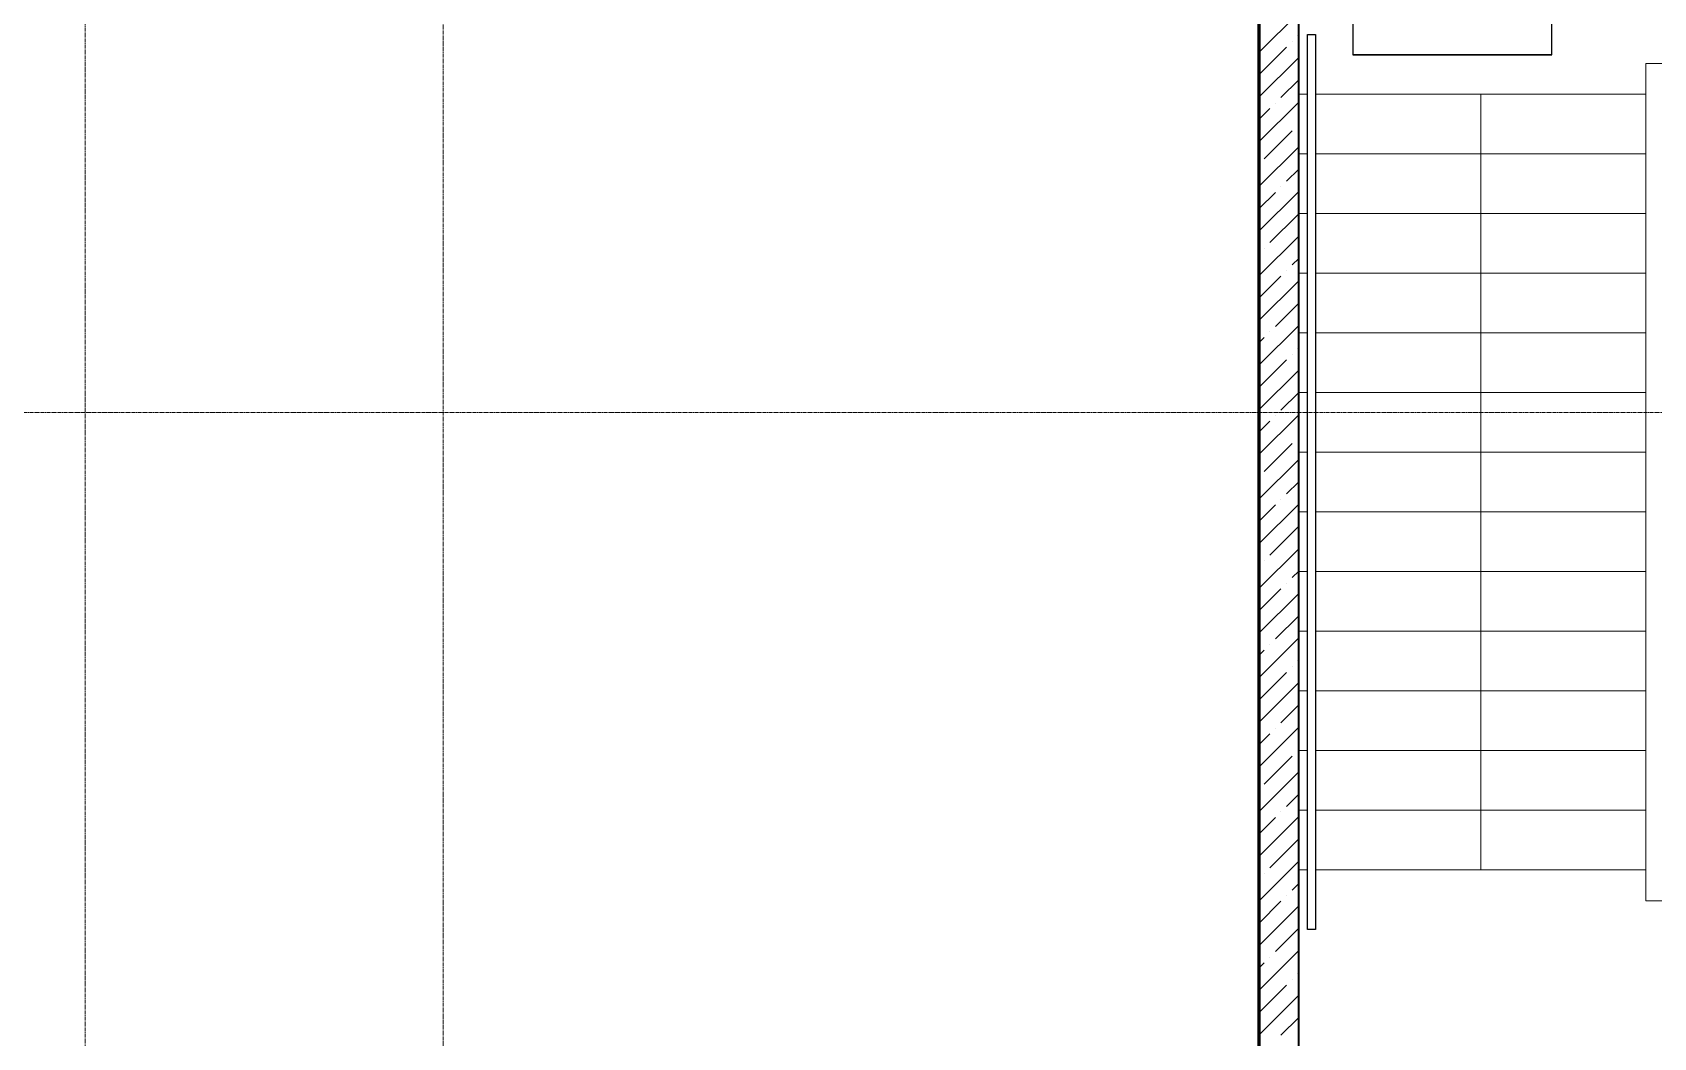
# Model space of a CAD drawing. Header units: millimetres. Extents: x 470010 to 1231400, y -134005 to 421770.
# Drawn here: x 690908 to 699058, y -454 to 4600 of the extents above; entities that cross this region are included whole.
import ezdxf
from ezdxf.enums import TextEntityAlignment as Align

# ---------------------------------------------------------------- set-up
doc = ezdxf.new("R2010")
doc.units = ezdxf.units.MM
doc.linetypes.add('CENTER2', pattern=[28.575, 19.05, -3.175, 3.175, -3.175])
doc.layers.get('Defpoints').update_dxf_attribs({"color": 140})
for name, color, linetype, lineweight in [('0) шп потолок', 3, 'Continuous', 60), ('АР_Стены ЖБ', 7, 'Continuous', 35), ('АР_Ф_ЛК', 7, 'Continuous', 5), ('АР_Штриховка', 8, 'Continuous', 0)]:
    doc.layers.add(name, color=color, linetype=linetype, lineweight=lineweight)
doc.layers.add('АР_Делит', color=120, linetype='Continuous', lineweight=0, plot=False)
doc.layers.add('РД_Оси_100', color=7, linetype='Continuous', lineweight=0, true_color=0x525252)
doc.styles.add('style1', font='ARIALN.TTF')

# ---------------------------------------------------------------- blocks, each defined once
blk = doc.blocks.new('СОШ_2200_АР_ОСИ_М100_28.05.24')
at = {"layer": 'РД_Оси_100', "color": 251, "linetype": 'CENTER2', "true_color": 0x636466}
for p, q in [((20100, -6155), (20100, 139938.679)), ((24200, -6155), (24200, 139938.679)), ((-5954.958, 96300), (119910, 96300))]:
    blk.add_line(p, q, dxfattribs=at)
blk.add_lwpolyline([(18300, -6196.31), (18300, 139538.679), (18450, 139938.679)], dxfattribs=at)
blk = doc.blocks.new('A$C9108343f')
at = {"color": 18, "true_color": 0x000000}
for p, q in [((31826.9, 105254), (31826.9, 104854)), ((32826.9, 104854), (32826.9, 105254)), ((31600, 100455), (31600, 104955)), ((31600, 104955), (31640, 104955)), ((31600, 100455), (31600, 104955)), ((31600, 104955), (31640, 104955)), ((31640, 104955), (31640, 104655)), ((31640, 104955), (31640, 104655)), ((31826.9, 104854), (32826.9, 104854)), ((31640, 104655), (31640, 100455)), ((31640, 104655), (31640, 100455)), ((31640, 100455), (31600, 100455)), ((31640, 100455), (31600, 100455))]:
    blk.add_line(p, q, dxfattribs=at)
at = {"layer": '0) шп потолок'}
blk.add_lwpolyline([(13363.4, 97803.7), (13363.4, 107155.2), (31355, 107155.2), (31355, 97803.7)], dxfattribs=at)
at = {"layer": 'АР_Делит', "color": 18, "true_color": 0x000000}
blk.add_line((31555, 97755), (31555, 107155), dxfattribs=at)
blk.add_line((31555, 97755), (31555, 107155), dxfattribs=at)
at = {"layer": 'АР_Стены ЖБ', "color": 18, "linetype": 'Continuous', "lineweight": 35, "true_color": 0x000000}
for p, q in [((31355, 106855), (31355, 97805)), ((31555, 97805), (31555, 106855))]:
    blk.add_line(p, q, dxfattribs=at)
at = {"layer": 'АР_Ф_ЛК', "color": 18, "true_color": 0x000000}
for p, q in [((33300, 100600), (33300, 104810)), ((33300, 104810), (33810, 104810)), ((31555, 104655), (31600, 104655)), ((31640, 104655), (33300, 104655)), ((32470, 104655), (32470, 104188.8)), ((31555, 104355), (31600, 104355)), ((31640, 104355), (33300, 104355)), ((32470, 104188.8), (32470, 100755)), ((31555, 104055), (31600, 104055)), ((31640, 104055), (33300, 104055)), ((31555, 103755), (31600, 103755)), ((31640, 103755), (33300, 103755)), ((31555, 103455), (31600, 103455)), ((31640, 103455), (33300, 103455)), ((31555, 103155), (31600, 103155)), ((31640, 103155), (33300, 103155)), ((31555, 102855), (31600, 102855)), ((31640, 102855), (33300, 102855)), ((31555, 102555), (31600, 102555)), ((31640, 102555), (33300, 102555)), ((31555, 102255), (31600, 102255)), ((31640, 102255), (33300, 102255)), ((31555, 101955), (31600, 101955)), ((31640, 101955), (33300, 101955)), ((31555, 101655), (31600, 101655)), ((31640, 101655), (33300, 101655)), ((31555, 101355), (31600, 101355)), ((31640, 101355), (33300, 101355)), ((31555, 101055), (31600, 101055)), ((31640, 101055), (33300, 101055)), ((31555, 100755), (31600, 100755)), ((31640, 100755), (33300, 100755)), ((33810, 100600), (33300, 100600))]:
    blk.add_line(p, q, dxfattribs=at)
at = {"layer": 'АР_Штриховка', "color": 18, "linetype": 'Continuous', "lineweight": 5, "true_color": 0x000000}
for p, q in [((31355, 104864.4), (31555, 105064.4)), ((31355, 104752.1), (31494.1, 104891.2)), ((31522.1, 104919.3), (31522.1, 104919.3)), ((31550.2, 104947.4), (31555, 104952.1)), ((31355, 104639.9), (31555, 104839.9)), ((31466, 104638.7), (31555, 104727.6)), ((31355, 104415.4), (31555, 104615.4)), ((31355, 104527.6), (31409.9, 104582.5)), ((31437.9, 104610.6), (31437.9, 104610.6)), ((31550.2, 104498.3), (31550.2, 104498.3)), ((31381.8, 104330), (31522.1, 104470.3)), ((31355, 104190.9), (31555, 104390.9)), ((31494.1, 104217.7), (31555, 104278.6)), ((31355, 103966.4), (31555, 104166.4)), ((31355, 104078.6), (31437.9, 104161.6)), ((31466, 104189.6), (31466, 104189.6)), ((31409.9, 103909), (31550.2, 104049.3)), ((31355, 103741.8), (31555, 103941.8)), ((31381.8, 103880.9), (31381.8, 103880.9)), ((31522.1, 103796.8), (31555, 103829.6)), ((31494.1, 103768.7), (31494.1, 103768.7)), ((31355, 103629.6), (31466, 103740.6)), ((31355, 103517.3), (31555, 103717.3)), ((31437.9, 103488.1), (31555, 103605.1)), ((31355, 103292.8), (31555, 103492.8)), ((31355, 103405.1), (31381.8, 103431.9)), ((31409.9, 103460), (31409.9, 103460)), ((31522.1, 103347.7), (31522.1, 103347.7)), ((31550.2, 103375.8), (31555, 103380.6)), ((31355, 103180.6), (31494.1, 103319.7)), ((31355, 103068.3), (31555, 103268.3)), ((31466, 103067.1), (31555, 103156.1)), ((31355, 102843.8), (31555, 103043.8)), ((31355, 102956.1), (31409.9, 103011)), ((31437.9, 103039.1), (31437.9, 103039.1)), ((31550.2, 102926.8), (31550.2, 102926.8)), ((31381.8, 102758.4), (31522.1, 102898.7)), ((31355, 102619.3), (31555, 102819.3)), ((31494.1, 102646.2), (31555, 102707.1)), ((31466, 102618.1), (31466, 102618.1)), ((31355, 102394.8), (31555, 102594.8)), ((31355, 102507.1), (31437.9, 102590)), ((31409.9, 102337.5), (31550.2, 102477.8)), ((31355, 102170.3), (31555, 102370.3)), ((31381.8, 102309.4), (31381.8, 102309.4)), ((31494.1, 102197.2), (31494.1, 102197.2)), ((31522.1, 102225.2), (31555, 102258)), ((31355, 102058), (31466, 102169.1)), ((31355, 101945.8), (31555, 102145.8)), ((31437.9, 101916.5), (31555, 102033.5)), ((31355, 101721.3), (31555, 101921.3)), ((31409.9, 101888.5), (31409.9, 101888.5)), ((31355, 101833.5), (31381.8, 101860.4)), ((31550.2, 101804.3), (31555, 101809)), ((31355, 101609), (31494.1, 101748.1)), ((31522.1, 101776.2), (31522.1, 101776.2)), ((31355, 101496.8), (31555, 101696.8)), ((31466, 101495.6), (31555, 101584.5)), ((31355, 101272.3), (31555, 101472.3)), ((31437.9, 101467.5), (31437.9, 101467.5)), ((31355, 101384.5), (31409.9, 101439.4)), ((31381.8, 101186.9), (31522.1, 101327.2)), ((31550.2, 101355.3), (31550.2, 101355.3)), ((31355, 101047.8), (31555, 101247.8)), ((31494.1, 101074.6), (31555, 101135.5)), ((31355, 100823.3), (31555, 101023.3)), ((31355, 100935.5), (31437.9, 101018.5)), ((31466, 101046.6), (31466, 101046.6)), ((31409.9, 100765.9), (31550.2, 100906.2)), ((31355, 100598.8), (31555, 100798.8)), ((31381.8, 100737.9), (31381.8, 100737.9)), ((31522.1, 100653.7), (31555, 100686.5)), ((31355, 100486.5), (31466, 100597.5)), ((31355, 100374.2), (31555, 100574.2)), ((31494.1, 100625.6), (31494.1, 100625.6)), ((31437.9, 100345), (31555, 100462)), ((31355, 100149.7), (31555, 100349.7)), ((31355, 100262), (31381.8, 100288.8)), ((31409.9, 100316.9), (31409.9, 100316.9)), ((31550.2, 100232.7), (31555, 100237.5)), ((31355, 100037.5), (31494.1, 100176.6)), ((31522.1, 100204.7), (31522.1, 100204.7)), ((31355, 99925.2), (31555, 100125.2)), ((31466, 99924), (31555, 100013))]:
    blk.add_line(p, q, dxfattribs=at)
at = {"layer": 'РД_Оси_100'}
blk.add_blockref('СОШ_2200_АР_ОСИ_М100_28.05.24', (7155, 6755), dxfattribs=at)
at = {"layer": 'Defpoints', "color": 18, "true_color": 0x000000, "style": 'style1'}
for p in [(143949.3, 316089.1), (143975, 281639.5), (143890.4, 273244.7), (143840, 264276.8), (143967.8, 254892.4), (12252, 104178.1), (12382.6, 96023.1)]:
    blk.add_attdef('АР-ПОМЕЩЕНИЕ:НАИМЕНОВАНИЕ', text='', height=100, dxfattribs=at).set_placement(p, align=Align.MIDDLE)
at = {"layer": 'Defpoints', "color": 18, "true_color": 0x000000, "style": 'style1', "flags": 8}
for p in [(143951.3, 279099.1), (143848.3, 269251.1), (143875.3, 260094.2), (144049.7, 250824.7), (163419.3, 238153.4), (155897.5, 237966), (183037.2, 237966), (143342.9, 237876.2)]:
    blk.add_attdef('АР-ПОМЕЩЕНИЕ:НАИМЕНОВАНИЕ', text='', height=100, dxfattribs=at).set_placement(p, align=Align.MIDDLE)

msp = doc.modelspace()

# ---------------------------------------------------------------- hatches: boundary and pattern name
at = {"layer": '0) шп потолок'}
h = msp.add_hatch(dxfattribs=at)
h.set_pattern_fill('ANSI31', color=3, scale=333)
h.paths.add_polyline_path([(714593.57, 6788.758), (712723.57, 6788.758), (712723.57, 6488.758), (712473.57, 6488.758), (712473.57, 3788.758), (712473.57, 2938.758), (712723.57, 2938.758), (712723.57, 2438.758), (712473.57, 2438.758), (712473.57, -2461.242), (712723.57, -2461.242), (712723.57, -2961.242), (714593.57, -2961.242)])
h.paths.add_polyline_path([(712753.57, 6599.212, -1), (712999.455, 6599.212, -1)], flags=16)
h.paths.add_polyline_path([(718363.57, -3011.242), (718273.57, -3011.242), (714593.57, -3011.242), (712723.57, -2961.242), (712723.57, -2989.526), (711945.1, -2989.526), (711323.57, -2961.242), (710019.577, -2961.242), (708193.571, -2961.242), (706723.57, -2961.242), (706223.57, -2961.242), (706223.57, -2811.242), (704923.57, -2811.242), (704883.7, -2811.242), (704523.57, -2811.242), (702823.57, -2811.242), (701473.57, -2811.242), (697285.158, -2811.242), (697273.57, -2822.83), (697273.57, -3061.242), (696773.57, -3061.242), (696773.57, -2811.242), (696273.57, -2811.242), (694673.57, -2811.242), (692773.57, -2811.242), (692773.57, -3211.242), (692773.57, -4811.242), (692773.57, -6211.242), (693537.728, -6211.242), (695721.755, -6211.242), (696873.57, -6211.242), (697073.57, -6211.242), (697073.57, -5011.242), (700673.57, -5011.242), (702713.57, -5011.242), (704009.577, -5011.242), (706223.57, -5011.242), (706723.573, -5011.242), (708123.57, -5011.242), (709453.57, -5011.242), (709683.57, -5011.242), (710983.57, -5011.242), (712223.57, -5011.242), (712773.57, -5011.242), (714142.501, -5011.242), (718363.57, -5011.242), (718363.57, -4711.242)])
h.paths.add_polyline_path([(717877.889, -3302.242), (717877.889, -3085.57), (718297.563, -3085.57), (718297.563, -3302.242)], flags=16)
h.paths.add_polyline_path([(717876.889, -4728.57), (718296.563, -4728.57), (718296.563, -4945.242), (717876.889, -4945.242)], flags=16)

# ---------------------------------------------------------------- linework, layer by layer
at = {"color": 18, "true_color": 0x000000}
for p, q in [((697545.561, 4887.719), (697545.561, 4487.719)), ((698545.561, 4487.719), (698545.561, 4887.719)), ((697318.57, 88.758), (697318.57, 4588.758)), ((697318.57, 4588.758), (697358.57, 4588.758)), ((697318.57, 88.758), (697318.57, 4588.758)), ((697318.57, 4588.758), (697358.57, 4588.758)), ((697358.57, 4588.758), (697358.57, 4288.758)), ((697358.57, 4588.758), (697358.57, 4288.758)), ((697545.561, 4487.719), (698545.561, 4487.719)), ((697358.57, 4288.758), (697358.57, 88.758)), ((697358.57, 4288.758), (697358.57, 88.758)), ((697358.57, 88.758), (697318.57, 88.758)), ((697358.57, 88.758), (697318.57, 88.758))]:
    msp.add_line(p, q, dxfattribs=at)
at = {"layer": '0) шп потолок'}
msp.add_lwpolyline([(679082.014, -2562.566), (679082.014, 6788.994), (697073.57, 6788.994), (697073.57, -2562.566)], dxfattribs=at)
at = {"layer": 'АР_Делит', "color": 18, "true_color": 0x000000}
msp.add_line((697273.57, -2611.242), (697273.57, 6788.758), dxfattribs=at)
msp.add_line((697273.57, -2611.242), (697273.57, 6788.758), dxfattribs=at)
at = {"layer": 'АР_Стены ЖБ', "color": 18, "linetype": 'Continuous', "lineweight": 35, "true_color": 0x000000}
for p, q in [((697073.57, 6488.758), (697073.57, -2561.242)), ((697273.57, -2561.242), (697273.57, 6488.758))]:
    msp.add_line(p, q, dxfattribs=at)
at = {"layer": 'АР_Ф_ЛК', "color": 18, "true_color": 0x000000}
for p, q in [((699018.57, 233.758), (699018.57, 4443.758)), ((699018.57, 4443.758), (699528.57, 4443.758)), ((697273.57, 4288.758), (697318.57, 4288.758)), ((697358.57, 4288.758), (699018.57, 4288.758)), ((698188.57, 4288.758), (698188.57, 3822.509)), ((697273.57, 3988.758), (697318.57, 3988.758)), ((697358.57, 3988.758), (699018.57, 3988.758)), ((698188.57, 3822.509), (698188.57, 388.758)), ((697273.57, 3688.758), (697318.57, 3688.758)), ((697358.57, 3688.758), (699018.57, 3688.758)), ((697273.57, 3388.758), (697318.57, 3388.758)), ((697358.57, 3388.758), (699018.57, 3388.758)), ((697273.57, 3088.758), (697318.57, 3088.758)), ((697358.57, 3088.758), (699018.57, 3088.758)), ((697273.57, 2788.758), (697318.57, 2788.758)), ((697358.57, 2788.758), (699018.57, 2788.758)), ((697273.57, 2488.758), (697318.57, 2488.758)), ((697358.57, 2488.758), (699018.57, 2488.758)), ((697273.57, 2188.758), (697318.57, 2188.758)), ((697358.57, 2188.758), (699018.57, 2188.758)), ((697273.57, 1888.758), (697318.57, 1888.758)), ((697358.57, 1888.758), (699018.57, 1888.758)), ((697273.57, 1588.758), (697318.57, 1588.758)), ((697358.57, 1588.758), (699018.57, 1588.758)), ((697273.57, 1288.758), (697318.57, 1288.758)), ((697358.57, 1288.758), (699018.57, 1288.758)), ((697273.57, 988.758), (697318.57, 988.758)), ((697358.57, 988.758), (699018.57, 988.758)), ((697273.57, 688.758), (697318.57, 688.758)), ((697358.57, 688.758), (699018.57, 688.758)), ((697273.57, 388.758), (697318.57, 388.758)), ((697358.57, 388.758), (699018.57, 388.758)), ((699528.57, 233.758), (699018.57, 233.758))]:
    msp.add_line(p, q, dxfattribs=at)
at = {"layer": 'АР_Штриховка', "color": 18, "linetype": 'Continuous', "lineweight": 5, "true_color": 0x000000}
for p, q in [((697073.57, 4498.135), (697273.57, 4698.135)), ((697268.801, 4581.112), (697273.57, 4585.881)), ((697073.57, 4385.881), (697212.674, 4524.986)), ((697073.57, 4273.628), (697273.57, 4473.628)), ((697184.611, 4272.416), (697273.57, 4361.375)), ((697073.57, 4049.122), (697273.57, 4249.122)), ((697073.57, 4161.375), (697128.484, 4216.29)), ((697100.421, 3963.72), (697240.738, 4104.036)), ((697073.57, 3824.615), (697273.57, 4024.615)), ((697212.674, 3851.467), (697273.57, 3912.362)), ((697073.57, 3600.109), (697273.57, 3800.109)), ((697073.57, 3712.362), (697156.548, 3795.34)), ((697128.484, 3542.77), (697268.801, 3683.087)), ((697073.57, 3375.603), (697273.57, 3575.603)), ((697240.738, 3430.517), (697273.57, 3463.349)), ((697073.57, 3263.349), (697184.611, 3374.391)), ((697073.57, 3151.096), (697273.57, 3351.096)), ((697156.548, 3121.821), (697273.57, 3238.843)), ((697073.57, 2926.59), (697273.57, 3126.59)), ((697073.57, 3038.843), (697100.421, 3065.694)), ((697073.57, 2814.337), (697212.674, 2953.441)), ((697268.801, 3009.568), (697273.57, 3014.337)), ((697073.57, 2702.083), (697273.57, 2902.083)), ((697184.611, 2700.871), (697273.57, 2789.83)), ((697073.57, 2477.577), (697273.57, 2677.577)), ((697073.57, 2589.83), (697128.484, 2644.745)), ((697100.421, 2392.175), (697240.738, 2532.492)), ((697073.57, 2253.071), (697273.57, 2453.071)), ((697212.674, 2279.922), (697273.57, 2340.817)), ((697073.57, 2028.564), (697273.57, 2228.564)), ((697073.57, 2140.817), (697156.548, 2223.795)), ((697128.484, 1971.226), (697268.801, 2111.542)), ((697073.57, 1804.058), (697273.57, 2004.058)), ((697240.738, 1858.972), (697273.57, 1891.805)), ((697073.57, 1691.805), (697184.611, 1802.846)), ((697073.57, 1579.551), (697273.57, 1779.551)), ((697156.548, 1550.276), (697273.57, 1667.298)), ((697073.57, 1355.045), (697273.57, 1555.045)), ((697073.57, 1467.298), (697100.421, 1494.149)), ((697268.801, 1438.023), (697273.57, 1442.792)), ((697073.57, 1242.792), (697212.674, 1381.896)), ((697073.57, 1130.539), (697273.57, 1330.539)), ((697184.611, 1129.327), (697273.57, 1218.285)), ((697073.57, 906.032), (697273.57, 1106.032)), ((697073.57, 1018.285), (697128.484, 1073.2)), ((697100.421, 820.63), (697240.738, 960.947)), ((697073.57, 681.526), (697273.57, 881.526)), ((697212.674, 708.377), (697273.57, 769.273)), ((697073.57, 457.019), (697273.57, 657.019)), ((697073.57, 569.273), (697156.548, 652.25)), ((697128.484, 399.681), (697268.801, 539.997)), ((697073.57, 232.513), (697273.57, 432.513)), ((697240.738, 287.428), (697273.57, 320.26)), ((697073.57, 120.26), (697184.611, 231.301)), ((697073.57, 8.007), (697273.57, 208.007)), ((697156.548, -21.269), (697273.57, 95.753)), ((697073.57, -216.5), (697273.57, -16.5)), ((697073.57, -104.247), (697100.421, -77.395)), ((697268.801, -133.522), (697273.57, -128.753)), ((697073.57, -328.753), (697212.674, -189.649)), ((697073.57, -441.006), (697273.57, -241.006)), ((697184.611, -442.218), (697273.57, -353.259))]:
    msp.add_line(p, q, dxfattribs=at)

# ---------------------------------------------------------------- block references
msp.add_blockref('A$C9108343f', (665718.612, -100366.242))
at = {"layer": 'РД_Оси_100'}
msp.add_blockref('СОШ_2200_АР_ОСИ_М100_28.05.24', (672873.57, -93611.242), dxfattribs=at)

doc.saveas('drawing.dxf')
